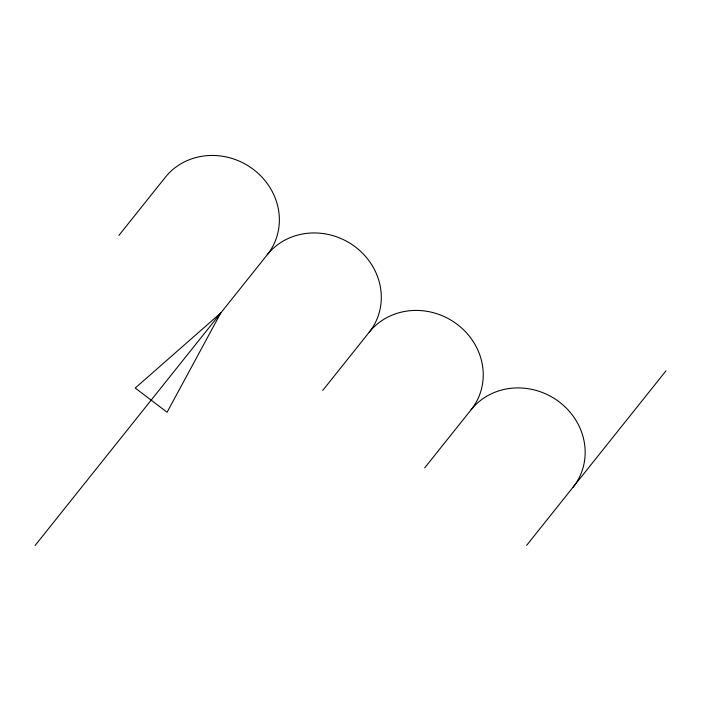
<?xml version="1.0" encoding="UTF-8"?>
<svg xmlns="http://www.w3.org/2000/svg" width="701" height="701" viewBox="0 0 701 701"><rect width="100%" height="100%" fill="white"/><g stroke="black" fill="none" stroke-linecap="round" stroke-linejoin="round"><path stroke-width="1.05" d="M118.89 235.413L165.34 177.257A64.133 59.419 28.8 0 1 253.455 169.467A64.133 59.419 28.8 0 1 267.265 254.743L35.05 545.553M322.758 390.387L369.199 332.23A64.133 59.419 28.8 0 1 457.324 324.44A64.133 59.419 28.8 0 1 471.133 409.717L424.683 467.874M526.617 545.36L665.95 370.873M471.133 409.717A64.133 59.419 28.8 0 1 559.249 401.927A64.133 59.419 28.8 0 1 573.059 487.204M267.265 254.743A64.133 59.419 28.8 0 1 355.389 246.954A64.133 59.419 28.8 0 1 369.199 332.23M220.824 312.9L167.083 412.249L135.232 388.039L220.824 312.9"/></g></svg>
